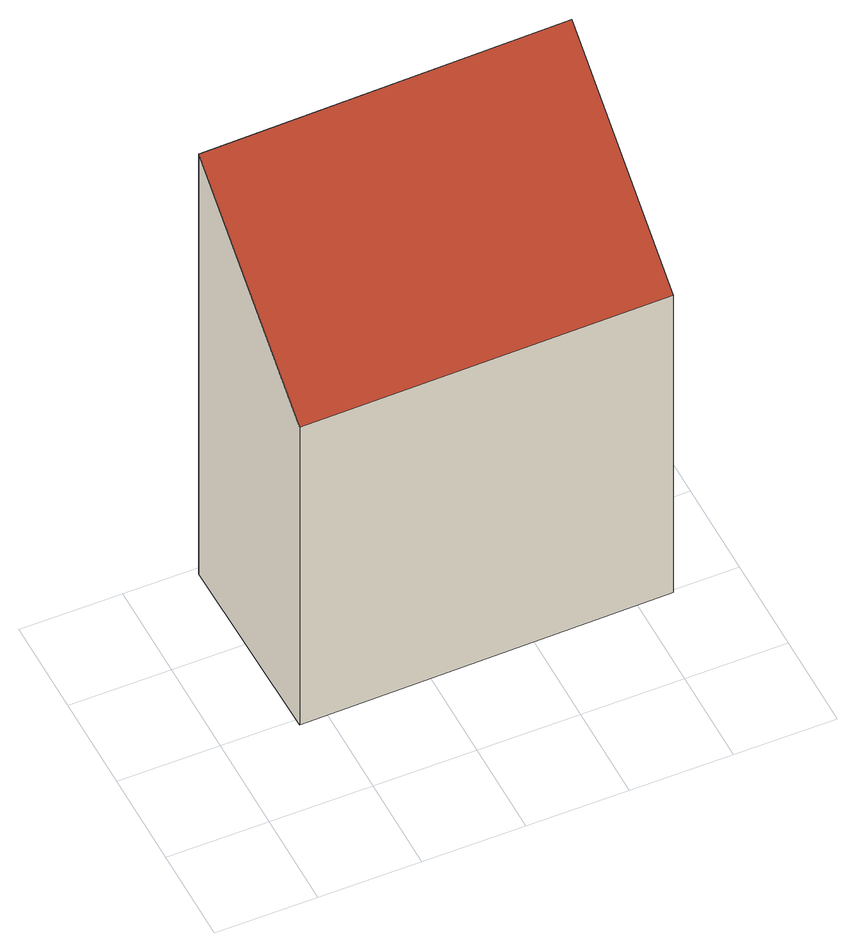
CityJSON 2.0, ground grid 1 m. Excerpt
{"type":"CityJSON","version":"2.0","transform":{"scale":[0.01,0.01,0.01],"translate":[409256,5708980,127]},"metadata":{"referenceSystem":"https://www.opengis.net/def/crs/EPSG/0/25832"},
"CityObjects":{
"building1":{"type":"Building","attributes":{"Gemeindeschluessel":"05978036","Geometrietyp2DReferenz":"3000","function":"51009_1610","roofType":"2100","measuredHeight":5.38},"geometry":[{"type":"MultiSurface","lod":"2","boundaries":[[[0,1,2,3]],[[1,4,5,2]],[[4,6,7,5]],[[6,0,3,7]],[[6,4,1,0]],[[3,2,5,7]]],"semantics":{"surfaces":[{"type":"WallSurface"},{"type":"RoofSurface"},{"type":"GroundSurface"}],"values":[0,0,0,0,1,2]}}]}
},
"vertices":[
[73,93,397],[70,293,554],[70,293,17],[73,93,17],[432,299,555],[432,299,17],[435,97,397],[435,97,17]
]}
